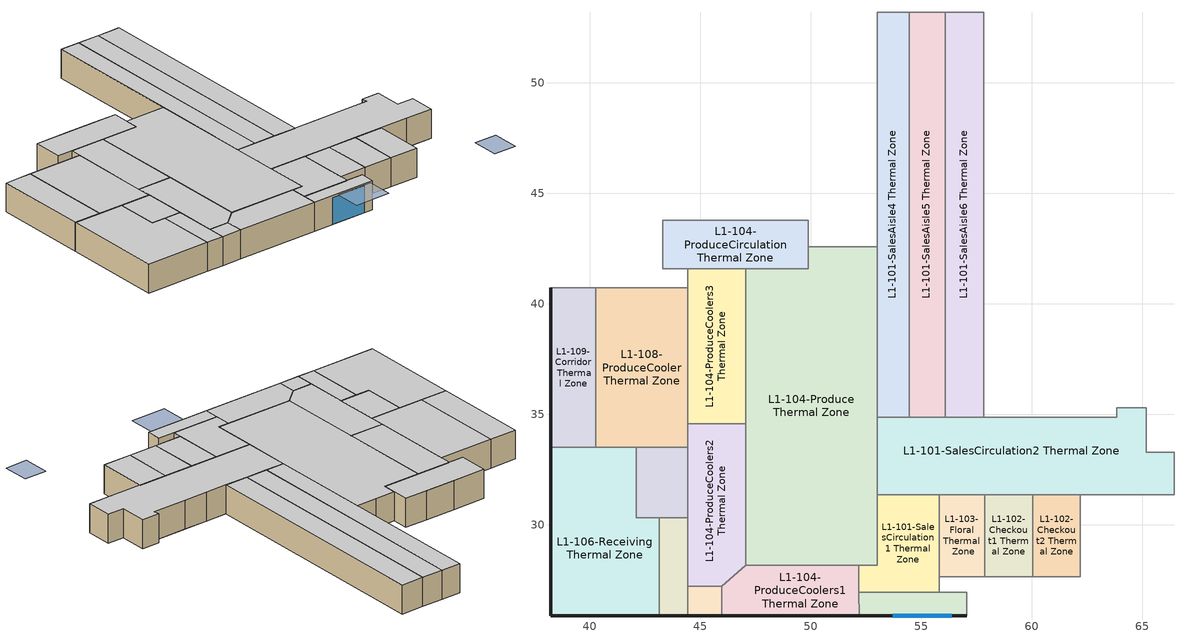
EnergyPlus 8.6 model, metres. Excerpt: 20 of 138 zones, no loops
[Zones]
L1-101-EntranceExit Thermal Zone
 floor ground (Floor_Slab): 57.06,26.95 57.06,25.88 52.19,25.88 52.18,26.95 z0
 wall outside (Wall_Exterior): 52.19,25.88 57.06,25.88 z0:2.13
 wall to L1-102-CheckoutBagging Thermal Zone (Hole): 57.06,25.88 57.06,26.95 55.81,26.95 z0:2.13
 wall to L1-101-SalesCirculation1 Thermal Zone (Hole): 55.81,26.95 52.18,26.95 z0:2.13
 wall to L1-104-ProduceCoolers1 Thermal Zone (Hole): 52.18,26.95 52.19,25.88 z0:2.13
 window (Glass): 53.72,25.88 56.38,25.88 z0:1.98
 ceiling to L1S1-Checkout Thermal Zone (Hole): 57.06,25.88 57.06,26.95 52.18,26.95 52.19,25.88 z2.13
L1-101-SalesAisle4 Thermal Zone
 floor ground (Floor_Slab): 54.45,53.19 54.45,34.87 53.01,34.87 53.01,53.19 z0
 wall to L1-101-SalesAisle3 Thermal Zone (Hole): 53.01,53.19 53.01,42.58 z0:2.13
 wall to L1-104-Produce Thermal Zone (Hole): 53.01,42.58 53.01,34.87 z0:2.13
 wall to L1-101-SalesCirculation2 Thermal Zone (Hole): 53.01,34.87 54.45,34.87 z0:2.13
 wall to L1-101-SalesAisle5 Thermal Zone (Hole): 54.45,34.87 54.45,53.19 z0:2.13
 wall to L1-101-SalesCirculation4 Thermal Zone (Hole): 54.45,53.19 53.01,53.19 z0:2.13
 ceiling to L1S1-SalesAisle4 Thermal Zone (Hole): 54.45,34.87 54.45,53.19 53.01,53.19 53.01,34.87 z2.13
L1-101-SalesAisle5 Thermal Zone
 floor ground (Floor_Slab): 56.1,53.19 56.1,34.87 54.45,34.87 54.45,53.19 z0
 wall to L1-101-SalesCirculation2 Thermal Zone (Hole): 54.45,34.87 56.1,34.87 z0:2.13
 wall to L1-101-SalesAisle6 Thermal Zone (Hole): 56.1,34.87 56.1,53.19 z0:2.13
 wall to L1-101-SalesCirculation4 Thermal Zone (Hole): 56.1,53.19 54.45,53.19 z0:2.13
 ceiling to L1S1-SalesAisle4 Thermal Zone (Hole): 56.1,34.87 56.1,53.19 54.45,53.19 54.45,34.87 z2.13
L1-101-SalesAisle6 Thermal Zone
 floor ground (Floor_Slab): 57.84,53.19 57.84,34.87 56.1,34.87 56.1,53.19 z0
 wall to L1-101-SalesCirculation2 Thermal Zone (Hole): 56.1,34.87 57.84,34.87 z0:2.13
 wall to L1-101-SalesAisle7 Thermal Zone (Hole): 57.84,34.87 57.84,53.19 z0:2.13
 wall to L1-101-SalesCirculation4 Thermal Zone (Hole): 57.84,53.19 56.1,53.19 z0:2.13
 ceiling to L1S1-SalesAisle4 Thermal Zone (Hole): 57.84,34.87 57.84,53.19 56.1,53.19 56.1,34.87 z2.13
L1-101-SalesCirculation1 Thermal Zone
 floor ground (Floor_Slab): 55.81,31.36 55.81,26.95 52.18,26.95 52.18,28.16 53.01,28.16 53.01,31.36 z0
 wall to L1-103-Floral Thermal Zone (Hole): 55.81,27.64 55.81,31.36 z0:2.13
 wall to L1-101-SalesCirculation2 Thermal Zone (Hole): 55.81,31.36 53.01,31.36 z0:2.13
 wall to L1-104-Produce Thermal Zone (Hole): 53.01,31.36 53.01,28.16 52.18,28.16 z0:2.13
 wall to L1-104-ProduceCoolers1 Thermal Zone (Hole): 52.18,28.16 52.18,26.95 z0:2.13
 wall to L1-102-CheckoutBagging Thermal Zone (Hole): 55.81,26.95 55.81,27.64 z0:2.13
 ceiling to L1S1-Checkout Thermal Zone (Hole): 55.81,26.95 55.81,31.36 53.01,31.36 53.01,28.16 52.18,28.16 52.18,26.95 z2.13
L1-101-SalesCirculation2 Thermal Zone
 floor ground (Floor_Slab): 65.2,35.3 65.2,33.28 66.45,33.28 66.45,31.36 53.01,31.36 53.01,34.87 63.86,34.87 63.86,35.3 z0
 wall to L1-101-SalesAisle8 Thermal Zone (Hole): 61.24,34.87 59.49,34.87 z0:2.13
 wall to L1-102-Checkout2 Thermal Zone (Hole): 60.05,31.36 62.21,31.36 z0:2.13
 wall to L1-102-Checkout3 Thermal Zone (Hole): 62.21,31.36 64.37,31.36 z0:2.13
 wall to L1-102-Checkout4 Thermal Zone (Hole): 64.37,31.36 66.45,31.36 z0:2.13
 wall to L1-101-SalesCirculation7 Thermal Zone (Hole): 66.45,31.36 66.45,33.28 z0:2.13
 wall to L1-101-SalesRefrigerationEndcap3 Thermal Zone (Hole): 66.45,33.28 65.2,33.28 65.2,35.3 z0:2.13
 wall to L1-101-SalesAisle9 Thermal Zone (Hole): 65.2,35.3 63.86,35.3 z0:2.13
 wall to L1-101-SalesRefrigerationAisle1 Thermal Zone (Hole): 63.86,35.3 63.86,34.87 61.24,34.87 z0:2.13
 wall to L1-101-SalesAisle7 Thermal Zone (Hole): 59.49,34.87 57.84,34.87 z0:2.13
 wall to L1-104-Produce Thermal Zone (Hole): 53.01,34.87 53.01,31.36 z0:2.13
 wall to L1-103-Floral Thermal Zone (Hole): 55.81,31.36 57.88,31.36 z0:2.13
 wall to L1-102-Checkout1 Thermal Zone (Hole): 57.88,31.36 60.05,31.36 z0:2.13
 ceiling to L1S1-SalesSouth Thermal Zone (Hole): 66.45,31.36 66.45,33.28 65.2,33.28 65.2,35.3 63.86,35.3 63.86,34.87 53.01,34.87 53.01,31.36 z2.13
L1-102-Checkout1 Thermal Zone
 floor ground (Floor_Slab): 60.05,31.36 60.05,27.64 57.88,27.64 57.88,31.36 z0
 wall to L1-103-Floral Thermal Zone (Hole): 57.88,31.36 57.88,27.64 z0:2.13
 wall to L1-102-CheckoutBagging Thermal Zone (Hole): 57.88,27.64 60.05,27.64 z0:2.13
 wall to L1-102-Checkout2 Thermal Zone (Hole): 60.05,27.64 60.05,31.36 z0:2.13
 ceiling to L1S1-Checkout Thermal Zone (Hole): 60.05,27.64 60.05,31.36 57.88,31.36 57.88,27.64 z2.13
L1-102-Checkout2 Thermal Zone
 floor ground (Floor_Slab): 62.21,31.36 62.21,27.64 60.05,27.64 60.05,31.36 z0
 wall to L1-102-CheckoutBagging Thermal Zone (Hole): 60.05,27.64 62.21,27.64 z0:2.13
 wall to L1-102-Checkout3 Thermal Zone (Hole): 62.21,27.64 62.21,31.36 z0:2.13
 ceiling to L1S1-Checkout Thermal Zone (Hole): 62.21,27.64 62.21,31.36 60.05,31.36 60.05,27.64 z2.13
L1-102-ReceivingOffice Thermal Zone
 floor ground (Floor_Slab): 44.44,33.5 44.44,30.31 42.09,30.31 42.09,33.5 z0
 wall to L1-106-ReceivingTransformers2 Thermal Zone (Hole): 43.15,30.31 44.44,30.31 z0:2.13
 wall to L1-104-ProduceCoolers2 Thermal Zone (Hole): 44.44,30.31 44.44,33.5 z0:2.13
 wall to L1-108-ProduceCooler Thermal Zone (Hole): 44.44,33.5 42.09,33.5 z0:2.13
 wall to L1-106-Receiving Thermal Zone (Hole): 42.09,33.5 42.09,30.31 43.15,30.31 z0:2.13
 ceiling adiabatic (Hole): 44.44,30.31 44.44,33.5 42.09,33.5 42.09,30.31 z2.13
L1-103-Floral Thermal Zone
 floor ground (Floor_Slab): 57.88,31.36 57.88,27.64 55.81,27.64 55.81,31.36 z0
 wall to L1-102-CheckoutBagging Thermal Zone (Hole): 55.81,27.64 57.88,27.64 z0:2.13
 ceiling to L1S1-Checkout Thermal Zone (Hole): 57.88,27.64 57.88,31.36 55.81,31.36 55.81,27.64 z2.13
L1-104-Produce Thermal Zone
 floor ground (Floor_Slab): 53.01,42.58 53.01,28.16 47.06,28.16 47.06,41.58 49.9,41.58 49.9,42.58 z0
 wall to L1-104-ProduceCoolers3 Thermal Zone (Hole): 47.06,41.58 47.06,34.57 z0:2.13
 wall to L1-104-ProduceCirculation Thermal Zone (Hole): 49.9,42.58 49.9,41.58 47.06,41.58 z0:2.13
 wall to L1-104-ProduceCoolers2 Thermal Zone (Hole): 47.06,34.57 47.06,28.16 z0:2.13
 wall to L1-104-ProduceCoolers1 Thermal Zone (Hole): 47.06,28.16 52.18,28.16 z0:2.13
 wall to L1-101-SalesAisle3 Thermal Zone (Hole): 53.01,42.58 51.47,42.58 z0:2.13
 wall to L1-101-SalesAisle2 Thermal Zone (Hole): 51.47,42.58 49.9,42.58 z0:2.13
 ceiling to L1S1-Produce Thermal Zone (Hole): 53.01,28.16 53.01,42.58 49.9,42.58 49.9,41.58 47.06,41.58 47.06,28.16 z2.13
L1-104-ProduceCirculation Thermal Zone
 floor ground (Floor_Slab): 49.9,43.77 49.9,41.58 43.31,41.58 43.31,43.77 z0
 wall to L1-101-SalesAisleBulk Thermal Zone (Hole): 48.13,43.77 45.87,43.77 z0:2.13
 wall to L1-101-SalesRefrigerationReachInDairy1 Thermal Zone (Hole): 45.87,43.77 43.31,43.77 z0:2.13
 wall to L1-110-ProducePrep Thermal Zone (Hole): 43.31,43.77 43.31,41.58 44.44,41.58 z0:2.13
 wall to L1-104-ProduceCoolers3 Thermal Zone (Hole): 44.44,41.58 47.06,41.58 z0:2.13
 wall to L1-101-SalesAisle2 Thermal Zone (Hole): 49.9,42.58 49.9,43.77 z0:2.13
 wall to L1-101-SalesAisle1 Thermal Zone (Hole): 49.9,43.77 48.13,43.77 z0:2.13
 ceiling to L1S1-Produce Thermal Zone (Hole): 49.9,41.58 49.9,43.77 43.31,43.77 43.31,41.58 z2.13
L1-104-ProduceCoolers1 Thermal Zone
 floor ground (Floor_Slab): 52.18,28.16 52.19,25.88 45.97,25.88 45.97,27.22 47.06,28.16 z0
 wall outside (Wall_Exterior): 45.97,25.88 52.19,25.88 z0:2.13
 wall to L1-104-ProduceCoolers2 Thermal Zone (Hole): 47.06,28.16 45.97,27.22 z0:2.13
 wall to L1-Shaft Thermal Zone (Hole): 45.97,27.22 45.97,25.88 z0:2.13
 ceiling to L1S1-Produce Thermal Zone (Hole): 52.19,25.88 52.18,28.16 47.06,28.16 45.97,27.22 45.97,25.88 z2.13
L1-104-ProduceCoolers2 Thermal Zone
 floor ground (Floor_Slab): 47.06,34.57 47.06,28.16 45.97,27.22 44.44,27.22 44.44,34.57 z0
 wall to L1-108-ProduceCooler Thermal Zone (Hole): 44.44,34.57 44.44,33.5 z0:2.13
 wall to L1-106-ReceivingTransformers2 Thermal Zone (Hole): 44.44,30.31 44.44,27.22 z0:2.13
 wall to L1-Shaft Thermal Zone (Hole): 44.44,27.22 45.97,27.22 z0:2.13
 wall to L1-104-ProduceCoolers3 Thermal Zone (Hole): 47.06,34.57 44.44,34.57 z0:2.13
 ceiling to L1S1-Produce Thermal Zone (Hole): 45.97,27.22 47.06,28.16 47.06,34.57 44.44,34.57 44.44,27.22 z2.13
L1-104-ProduceCoolers3 Thermal Zone
 floor ground (Floor_Slab): 47.06,41.58 47.06,34.57 44.44,34.57 44.44,41.58 z0
 wall to L1-110-ProducePrep Thermal Zone (Hole): 44.44,41.58 44.44,40.72 z0:2.13
 wall to L1-108-ProduceCooler Thermal Zone (Hole): 44.44,40.72 44.44,34.57 z0:2.13
 ceiling to L1S1-Produce Thermal Zone (Hole): 47.06,34.57 47.06,41.58 44.44,41.58 44.44,34.57 z2.13
L1-106-Receiving Thermal Zone
 floor ground (Floor_Slab): 42.09,33.5 42.09,30.31 43.15,30.31 43.15,25.88 38.22,25.88 38.22,33.5 z0
 wall outside (Wall_Exterior): 38.22,33.5 38.22,25.88 43.15,25.88 z0:2.13
 wall to L1-108-ProduceCooler Thermal Zone (Hole): 42.09,33.5 40.26,33.5 z0:2.13
 wall to L1-109-Corridor Thermal Zone (Hole): 40.26,33.5 38.22,33.5 z0:2.13
 wall to L1-106-ReceivingTransformers2 Thermal Zone (Hole): 43.15,25.88 43.15,30.31 z0:2.13
 ceiling to L1S1-Loading Thermal Zone (Hole): 43.15,25.88 43.15,30.31 42.09,30.31 42.09,33.5 38.22,33.5 38.22,25.88 z2.13
L1-106-ReceivingTransformers2 Thermal Zone
 floor ground (Floor_Slab): 44.44,30.31 44.44,25.88 43.15,25.88 43.15,30.31 z0
 wall outside (Wall_Exterior): 43.15,25.88 44.44,25.88 z0:2.13
 wall to L1-Shaft Thermal Zone (Hole): 44.44,25.88 44.44,27.22 z0:2.13
 ceiling adiabatic (Hole): 44.44,25.88 44.44,30.31 43.15,30.31 43.15,25.88 z2.13
L1-108-ProduceCooler Thermal Zone
 floor ground (Floor_Slab): 44.44,40.72 44.44,33.5 40.26,33.5 40.26,40.72 z0
 wall to L1-110-ProducePrep Thermal Zone (Hole): 44.44,40.72 40.26,40.72 z0:2.13
 wall to L1-109-Corridor Thermal Zone (Hole): 40.26,40.72 40.26,33.5 z0:2.13
 ceiling adiabatic (Hole): 44.44,33.5 44.44,40.72 40.26,40.72 40.26,33.5 z2.13
L1-109-Corridor Thermal Zone
 floor ground (Floor_Slab): 40.26,40.72 40.26,33.5 38.22,33.5 38.22,40.72 z0
 wall outside (Wall_Exterior): 38.22,40.72 38.22,33.5 z0:2.13
 wall to L1-110-ProducePrep Thermal Zone (Hole): 40.26,40.72 38.22,40.72 z0:2.13
 ceiling to L1S1-Loading Thermal Zone (Hole): 40.26,33.5 40.26,40.72 38.22,40.72 38.22,33.5 z2.13
L1-Shaft Thermal Zone
 floor ground (Floor_Slab): 45.97,27.22 45.97,25.88 44.44,25.88 44.44,27.22 z0
 wall outside (Wall_Exterior): 44.44,25.88 45.97,25.88 z0:2.13
 ceiling to L1S1-Shaft Thermal Zone (Hole): 45.97,25.88 45.97,27.22 44.44,27.22 44.44,25.88 z2.13
shading: 56.79,25.88 56.79,23.87 54.11,23.87 54.11,25.88 z2.09; 56.79,25.88 56.79,23.87 54.11,23.87 54.11,25.88 z2.09; 67.45,25.88 67.45,23.87 65.74,23.87 65.74,25.88 z2.09
[Building]
NoeValleyWFM.idf: North Axis {deg}=356.173; Terrain=City; Solar Distribution=FullInteriorAndExteriorWithReflections; Maximum Number of Warmup Days=25; Minimum Number of Warmup Days=6
[Site:Location]
1E1ABA: Latitude {deg}=0; Longitude {deg}=0; Time Zone {hr}=0; Elevation {m}=0
[SizingPeriod:DesignDay] Day of Month=21; Humidity Condition Type=Wetbulb; Barometric Pressure {Pa}=101265; Rain Indicator=No; Snow Indicator=No; Daylight Saving Time Indicator=No; Solar Model Indicator=ASHRAEClearSky
Name | Month | Day Type | Maximum Dry-Bulb Temperature {C} | Daily Dry-Bulb Temperature Range {deltaC} | Wetbulb or DewPoint at Maximum Dry-Bulb {C} | Wind Speed {m/s} | Wind Direction {deg} | Sky Clearness
SAN_FRANCISCO Ann Htg 99.6% Condns DB | 1 | WinterDesignDay | 3.2 | 0 | 3.2 | 2.4 | 140 | 0
SAN_FRANCISCO Ann Clg .4% Condns WB=>MDB | 9 | SummerDesignDay | 25.7 | 9 | 18.4 | 5.8 | 310 | 1
[Material]
Name | Roughness | Thickness {m} | Conductivity {W/m-K} | Density {kg/m3} | Specific Heat {J/kg-K} | Thermal Absorptance | Solar Absorptance | Visible Absorptance
ConcreteSlab 8in | MediumSmooth | 0.2032 | 1.39975 | 2100 | 836.8 | 0.9 | 0.7 | 0.7
G01a 19mm gypsum board | MediumSmooth | 0.019 | 0.16 | 800 | 1090
Insulation: Cellular glass - 75mm | MediumRough | 0.075 | 0.05 | 136 | 750
Plywood (Douglas Fir) - 12.7mm | Smooth | 0.0127 | 0.12 | 540 | 1210
F14 Slate or tile | VeryRough | 0.0127 | 1.59 | 1920 | 1260
[Material:NoMass]
Name | Roughness | Thermal Resistance {m2-K/W} | Thermal Absorptance | Solar Absorptance | Visible Absorptance
Vaporseal - plastic film | Rough | 0.002
Air | VeryRough | 0.00158499 | 0.001 | 0.001 | 0.001
[WindowMaterial:Glazing]
Glass_Existing: Optical Data Type=SpectralAverage; Thickness {m}=0.003175; Front Side Infrared Hemispherical Emissivity=0.84; Back Side Infrared Hemispherical Emissivity=0.84; Conductivity {W/m-K}=0.9; Dirt Correction Factor for Solar and Visible Transmittance=1; Solar Diffusing=No; Young's modulus {Pa}=72000000000; Poisson's ratio=0.22
[WindowMaterial:Gas]
Air_Glazing: Gas Type=Air; Thickness {m}=0.00635
[Construction]
Floor_Slab: ConcreteSlab 8in
Wall_Exterior: F14 Slate or tile, Vaporseal - plastic film, Insulation: Cellular glass - 75mm, Plywood (Douglas Fir) - 12.7mm, G01a 19mm gypsum board
Hole: Air
Glass: Glass_Existing, Air_Glazing, Glass_Existing
[Zone]
L1-101-EntranceExit Thermal Zone; L1-101-SalesAisle4 Thermal Zone; L1-101-SalesAisle5 Thermal Zone; L1-101-SalesAisle6 Thermal Zone; L1-101-SalesCirculation1 Thermal Zone; L1-101-SalesCirculation2 Thermal Zone; L1-102-Checkout1 Thermal Zone; L1-102-Checkout2 Thermal Zone; L1-102-ReceivingOffice Thermal Zone; L1-103-Floral Thermal Zone; L1-104-Produce Thermal Zone; L1-104-ProduceCirculation Thermal Zone; L1-104-ProduceCoolers1 Thermal Zone; L1-104-ProduceCoolers2 Thermal Zone; L1-104-ProduceCoolers3 Thermal Zone; L1-106-Receiving Thermal Zone; L1-106-ReceivingTransformers2 Thermal Zone; L1-108-ProduceCooler Thermal Zone; L1-109-Corridor Thermal Zone; L1-Shaft Thermal Zone
[Lights] Schedule=Lighting_Ambient; Design Level Calculation Method=LightingLevel; Lighting Level {W}=64; Return Air Fraction=0; Fraction Radiant=0.58; Fraction Visible=0.21; Fraction Replaceable=1; Return Air Fraction Calculated from Plenum Temperature=No
Name | Zone or ZoneList
B2-B - Receiving Office; B2-B - Receiving Office 2 | L1-102-ReceivingOffice Thermal Zone
BB1-A - Produce Cooler; BB1-B - Produce Cooler; BB1-C - Produce Cooler; BB1-D - Produce Cooler | L1-108-ProduceCooler Thermal Zone
[ElectricEquipment] Design Level Calculation Method=EquipmentLevel
Name | Zone or ZoneList | Schedule | Design Level {W} | Fraction Radiant
10300A - Checkstand; 10600A - Register | L1-102-Checkout1 Thermal Zone | Equipment_Cashier | 400 | 0.1
10300B - Checkstand; 10600B - Register | L1-102-Checkout2 Thermal Zone | Equipment_Cashier | 400 | 0.1
10600K - Register | L1-103-Floral Thermal Zone | Equipment_Cashier | 400 | 0.1
12301 - Bailer | L1-106-ReceivingTransformers2 Thermal Zone | Equipment_Misc1 | 11592
12517 - Flytrap | L1-106-ReceivingTransformers2 Thermal Zone | ALWAYS_ON | 70
[Exterior:Lights] Schedule=Lighting_Outdoor; Control Option=AstronomicalClock
Name | Design Level {W}
M3-A Exterior; M3-B Exterior; M3-C Exterior; M3-D Exterior; M3-E Exterior; M3-F Exterior; M3-G Exterior; M3-H Exterior | 70
M4-A Exterior; M4-B Exterior | 26
[Fan:ZoneExhaust] Fan Total Efficiency=0.6; Pressure Rise {Pa}=0; System Availability Manager Coupling Mode=Decoupled
L1S1 Mens Exhaust Fan; L1S1 Seafood Surface Exhaust Fan; L1S1 Stairs Exhaust Fan; L1S1 Women Exhaust Fan; M 161 Men Exhaust Fan; M-ExgWomen Exhaust Fan
[AvailabilityManager:Scheduled] Schedule=Always On Discrete
Gas Fired Furnace Availability Manager; Air Loop HVAC Outdoor Air System 3 Availability Manager; Packaged Rooftop Air Conditioner Availability Manager; Air Loop HVAC Outdoor Air System 1 Availability Manager; Packaged Rooftop Air Conditioner 1 Availability Manager; Air Loop HVAC Outdoor Air System 2 Availability Manager
[Schedule:Compact]
ALWAYS_ON: Through: 12/31, For: AllDays, Until: 24:00, 1
Equipment_Cashier; Equipment_Misc1: Through: 12/31, For: Weekdays, Until: 06:00, 0.2, Until: 08:00, 0.4, Until: 09:00, 0.7, Until: 18:00, 0.9, Until: 20:00, 0.8, Until: 21:00, 0.7, Until: 22:00, 0.4, Until: 24:00, 0.2, For: Saturday, Until: 06:00, 0.15, Until: 08:00, 0.3, Until: 09:00, 0.5, Until: 10:00, 0.8, Until: 18:00, 0.9, Until: 19:00, 0.7, Until: 21:00, 0.5, Until: 22:00, 0.3, Until: 24:00, 0.15, For: SummerDesignDay, Until: 24:00, 1, For: WinterDesignDay, Until: 24:00, 0, For: Sunday Holidays AllOtherDays, Until: 06:00, 0.15, Until: 10:00, 0.3, Until: 12:00, 0.6, Until: 17:00, 0.8, Until: 18:00, 0.6, Until: 22:00, 0.4, Until: 24:00, 0.15
Lighting_Outdoor; Lighting_Ambient: Through: 12/31, For: Weekdays, Until: 06:00, 0.05, Until: 08:00, 0.2, Until: 09:00, 0.5, Until: 18:00, 0.9, Until: 20:00, 0.6, Until: 21:00, 0.5, Until: 22:00, 0.2, Until: 24:00, 0.05, For: Saturday, Until: 06:00, 0.05, Until: 08:00, 0.1, Until: 09:00, 0.3, Until: 10:00, 0.6, Until: 18:00, 0.9, Until: 19:00, 0.5, Until: 21:00, 0.3, Until: 22:00, 0.1, Until: 24:00, 0.05, For: SummerDesignDay, Until: 24:00, 1, For: WinterDesignDay, Until: 24:00, 0, For: Sunday Holidays AllOtherDays, Until: 06:00, 0.05, Until: 10:00, 0.1, Until: 12:00, 0.4, Until: 17:00, 0.6, Until: 18:00, 0.4, Until: 22:00, 0.2, Until: 24:00, 0.05
[Schedule:Constant]
Always On Discrete: Hourly Value=1
